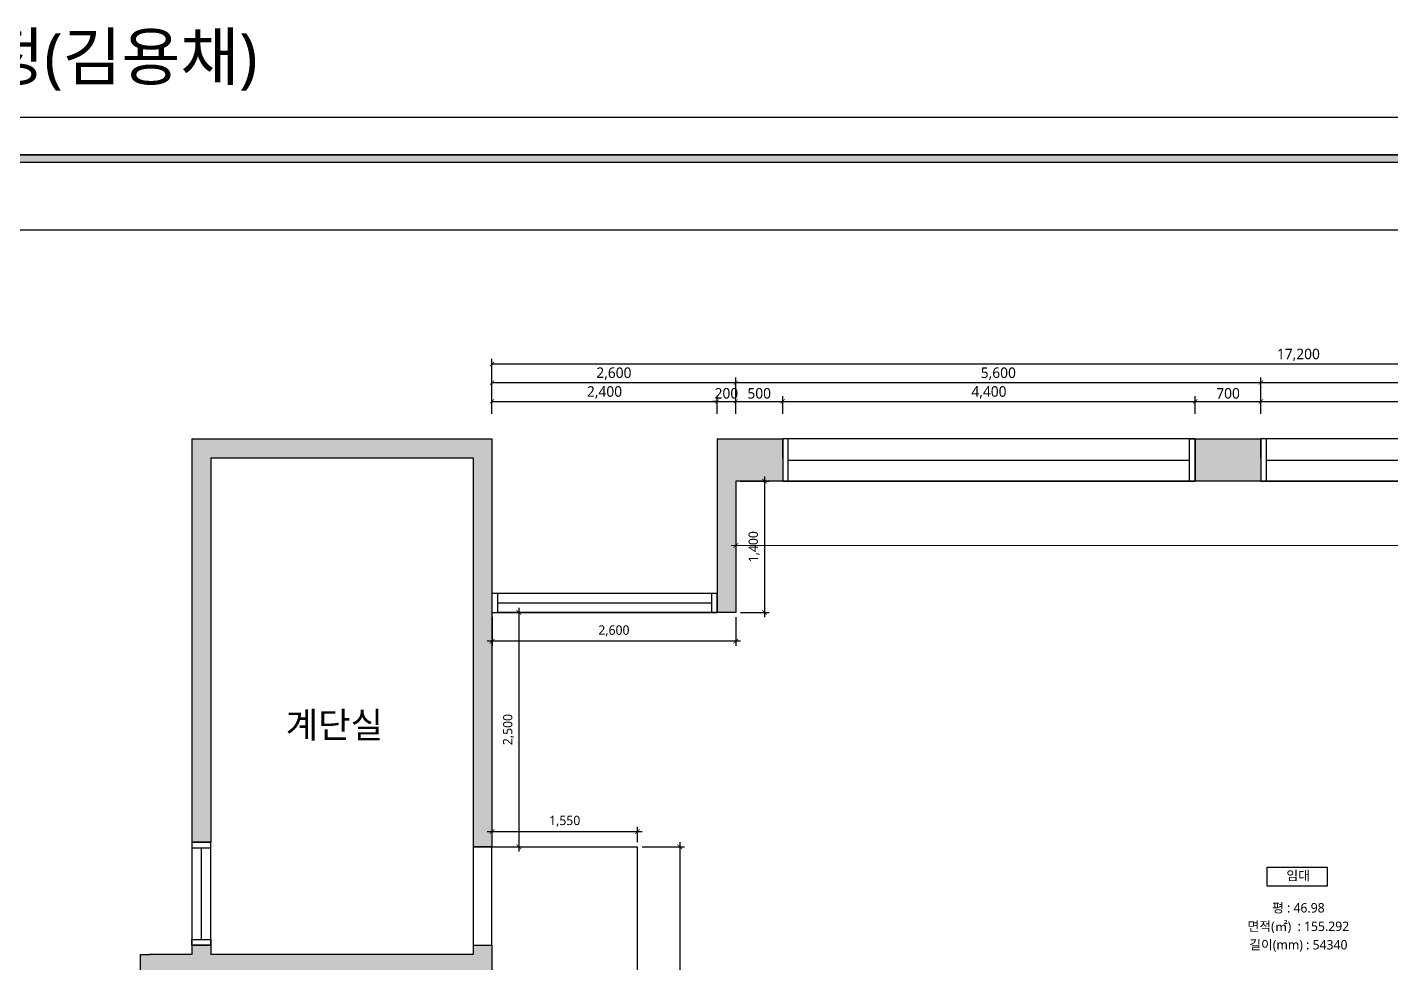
# Model space of a CAD drawing. Header units: metres. Extents: x 11578468 to 47831421, y -58341524 to -14256839.
# Drawn here: x 23900825 to 23915366, y -29057519 to -29047541 of the extents above; entities that cross this region are included whole.
import ezdxf
from ezdxf.enums import TextEntityAlignment as Align

# ---------------------------------------------------------------- set-up
doc = ezdxf.new("R2010")
doc.units = ezdxf.units.M
doc.header["$LTSCALE"] = 50
doc.header["$MEASUREMENT"] = 0
doc.linetypes.add('CEN', pattern=[62, 60, -1, 0, -1])
doc.layers.get('0').update_dxf_attribs({"linetype": 'CONTINUOUS'})
doc.layers.get('DEFPOINTS').update_dxf_attribs({"linetype": 'CONTINUOUS'})
for name, color, linetype in [('0-ELC TEXT', 7, 'CONTINUOUS'), ('3.기호.계단선', 30, 'CONTINUOUS'), ('CEN', 250, 'CEN'), ('FORM(YOURNAME)-1', 1, 'CONTINUOUS'), ('FORM(YOURNAME)-11', 1, 'CONTINUOUS'), ('TEX', 7, 'CONTINUOUS'), ('wall', 3, 'CONTINUOUS'), ('WIN', 4, 'CONTINUOUS')]:
    doc.layers.add(name, color=color, linetype=linetype)
for name, color, linetype, lineweight in [('DIM', 7, 'CONTINUOUS', 15), ('ha', 8, 'CONTINUOUS', 5), ('wall2', 3, 'CONTINUOUS', 25)]:
    doc.layers.add(name, color=color, linetype=linetype, lineweight=lineweight)
doc.styles.add('HY 울릉도 L', font='malgun.ttf')
doc.styles.add('JT1', font='malgun.ttf')
doc.styles.add('N 맑은고딕', font='malgun.ttf')
doc.styles.add('NEW 맑은고딕', font='malgun.ttf')
doc.styles.add('YOURNAME', font='malgun.ttf')
doc.styles.add('넥슨고딕', font='malgun.ttf')
doc.dimstyles.new('JJ IN 45', dxfattribs={"dimscale": 45, "dimtxt": 2.5, "dimasz": 1, "dimexe": 1.25, "dimexo": 1.5, "dimtad": 1, "dimdec": 6, "dimlunit": 6, "dimtxsty": 'N 맑은고딕', "dimblk": 'ARCHTICK', "dimcen": 2.5, "dimclrd": 256, "dimclre": 256, "dimclrt": 256, "dimadec": 0, "dimazin": 0, "dimtfac": 1, "dimtdec": 6, "dimtix": 1, "dimtmove": 0, "dimatfit": 3, "dimldrblk": 'ARCHTICK', "dimfxl": 1, "dimarcsym": 0})
doc.dimstyles.new('사본 50', dxfattribs={"dimscale": 50, "dimtxt": 2, "dimasz": 1, "dimexe": 1, "dimexo": 1, "dimgap": 1, "dimtad": 1, "dimdec": 0, "dimrnd": 0.05, "dimdsep": 46, "dimlunit": 6, "dimtxsty": 'HY 울릉도 L', "dimblk": 'ARCHTICK', "dimcen": 2.5, "dimdle": 1, "dimclrd": 133, "dimclre": 133, "dimclrt": 30, "dimadec": 0, "dimazin": 0, "dimtfac": 1, "dimtdec": 0, "dimtix": 1, "dimtmove": 2, "dimatfit": 3, "dimldrblk": 'ARCHTICK', "dimfxl": 1, "dimlwd": -1, "dimlwe": -1, "dimarcsym": 0})

# ---------------------------------------------------------------- blocks, each defined once
blk = doc.blocks.new('FORM-ELEVATION')
at = {"layer": 'FORM(YOURNAME)-11'}
h = blk.add_hatch(color=256, dxfattribs=at)
h.dxf.hatch_style = 1
h.paths.add_polyline_path([(-10309, 35708), (71691, 35708), (71691, 35508), (-10309, 35508)])
h.paths.add_polyline_path([(-10309, -21492), (71691, -21492), (71691, -21692), (-10309, -21692)])
at = {"layer": 'DEFPOINTS', "color": 158}
blk.add_lwpolyline([(-10309, -21692), (71691, -21692), (71691, 35708), (-10309, 35708)], close=True, dxfattribs=at)
at = {"layer": 'DEFPOINTS'}
blk.add_lwpolyline([(-8309, 33708), (61071, 33708), (61071, -19692), (-8309, -19692)], close=True, dxfattribs=at)
at = {"layer": 'FORM(YOURNAME)-11', "color": 250}
blk.add_lwpolyline([(-11309, -22692), (72691, -22692), (72691, 36708), (-11309, 36708)], close=True, dxfattribs=at)
at = {"layer": 'FORM(YOURNAME)-11'}
blk.add_lwpolyline([(-10309, 35708), (71691, 35708), (71691, 35508), (-10309, 35508)], close=True, dxfattribs=at)
at = {"layer": 'FORM(YOURNAME)-11', "color": 3, "style": 'YOURNAME'}
for tag, height, p in [('1', 451, (71041, -1219)), ('2', 451, (71041, -1863)), ('3', 451, (71041, -3150)), ('4', 451, (71041, -5081)), ('5', 515, (71041, -7398)), ('6', 515, (71041, -9650)), ('7', 515, (71041, -11903)), ('8', 515, (71041, -14155)), ('9', 515, (71041, -16408)), ('10', 515, (66791, -18596)), ('11', 515, (71041, -18660)), ('12', 515, (66791, -20848)), ('13', 515, (71041, -20848))]:
    blk.add_attdef(tag, text='', height=height, dxfattribs=at).set_placement(p, align=Align.MIDDLE_RIGHT)
blk = doc.blocks.new('*U357')
at = {"layer": 'WIN', "linetype": 'Continuous'}
blk.add_line((60, -25), (4340, -25), dxfattribs=at)
for points in [[(0, -250), (4400, -250), (4400, 200), (0, 200)], [(0, -250), (60, -250), (60, 200), (0, 200)], [(4400, -250), (4340, -250), (4340, 200), (4400, 200)]]:
    blk.add_lwpolyline(points, close=True, dxfattribs=at)
blk = doc.blocks.new('*U358')
at = {"layer": 'WIN', "linetype": 'Continuous'}
blk.add_line((60, -25), (7040, -25), dxfattribs=at)
for points in [[(0, -250), (7100, -250), (7100, 200), (0, 200)], [(0, -250), (60, -250), (60, 200), (0, 200)], [(7100, -250), (7040, -250), (7040, 200), (7100, 200)]]:
    blk.add_lwpolyline(points, close=True, dxfattribs=at)
blk = doc.blocks.new('*U1962')
at = {"layer": 'WIN', "linetype": 'Continuous'}
blk.add_line((60, 100), (1040, 100), dxfattribs=at)
for points in [[(0, 0), (1100, 0), (1100, 200), (0, 200)], [(0, 0), (60, 0), (60, 200), (0, 200)], [(1100, 0), (1040, 0), (1040, 200), (1100, 200)]]:
    blk.add_lwpolyline(points, close=True, dxfattribs=at)
blk = doc.blocks.new('_ArchTick')
at = {"color": 0, "linetype": 'ByBlock', "const_width": 0.15}
blk.add_lwpolyline([(-0.5, -0.5), (0.5, 0.5)], dxfattribs=at)
blk = doc.blocks.new('*D395')
at = {"layer": 'DEFPOINTS', "color": 0, "transparency": 16777216}
for p in [(23730902, -29127857), (23728502, -29128057), (23730902, -29128057)]:
    blk.add_point(p, dxfattribs=at)
at = {"layer": 'DIM', "lineweight": -2, "transparency": 16777216}
for p, q in [((23728502, -29127990), (23728502, -29127801)), ((23728502, -29127857), (23730902, -29127857)), ((23730902, -29127990), (23730902, -29127801))]:
    blk.add_line(p, q, dxfattribs=at)
at = {"layer": 'DIM', "lineweight": -2, "transparency": 16777216, "xscale": 45, "yscale": 45, "zscale": 45, "rotation": 180}
blk.add_blockref('_ArchTick', (23728502, -29127857), dxfattribs=at)
at = {"layer": 'DIM', "lineweight": -2, "transparency": 16777216, "xscale": 45, "yscale": 45, "zscale": 45}
blk.add_blockref('_ArchTick', (23730902, -29127857), dxfattribs=at)
at = {"layer": 'DIM', "transparency": 16777216, "insert": (23729702, -29127761), "char_height": 112.5, "attachment_point": 5, "style": 'N 맑은고딕'}
blk.add_mtext('2,400', dxfattribs=at)
blk = doc.blocks.new('*D396')
at = {"layer": 'DEFPOINTS', "color": 0, "transparency": 16777216}
for p in [(23731102, -29127857), (23730902, -29128057), (23731102, -29128027)]:
    blk.add_point(p, dxfattribs=at)
at = {"layer": 'DIM', "lineweight": -2, "transparency": 16777216}
for p, q in [((23730902, -29127857), (23730857, -29127857)), ((23730902, -29127990), (23730902, -29127801)), ((23730902, -29127857), (23731102, -29127857)), ((23731102, -29127960), (23731102, -29127801)), ((23731102, -29127857), (23731147, -29127857))]:
    blk.add_line(p, q, dxfattribs=at)
at = {"layer": 'DIM', "lineweight": -2, "transparency": 16777216, "xscale": 45, "yscale": 45, "zscale": 45}
blk.add_blockref('_ArchTick', (23730902, -29127857), dxfattribs=at)
at = {"layer": 'DIM', "lineweight": -2, "transparency": 16777216, "xscale": 45, "yscale": 45, "zscale": 45, "rotation": 180}
blk.add_blockref('_ArchTick', (23731102, -29127857), dxfattribs=at)
at = {"layer": 'DIM', "transparency": 16777216, "insert": (23731002, -29127771), "char_height": 112.5, "attachment_point": 5, "style": 'N 맑은고딕'}
blk.add_mtext('200', dxfattribs=at)
blk = doc.blocks.new('*D397')
at = {"layer": 'DEFPOINTS', "color": 0, "transparency": 16777216}
for p in [(23731602, -29127857), (23731102, -29128027), (23731602, -29128057)]:
    blk.add_point(p, dxfattribs=at)
at = {"layer": 'DIM', "lineweight": -2, "transparency": 16777216}
for p, q in [((23731102, -29127960), (23731102, -29127801)), ((23731102, -29127857), (23731602, -29127857)), ((23731602, -29127990), (23731602, -29127801))]:
    blk.add_line(p, q, dxfattribs=at)
at = {"layer": 'DIM', "lineweight": -2, "transparency": 16777216, "xscale": 45, "yscale": 45, "zscale": 45, "rotation": 180}
blk.add_blockref('_ArchTick', (23731102, -29127857), dxfattribs=at)
at = {"layer": 'DIM', "lineweight": -2, "transparency": 16777216, "xscale": 45, "yscale": 45, "zscale": 45}
blk.add_blockref('_ArchTick', (23731602, -29127857), dxfattribs=at)
at = {"layer": 'DIM', "transparency": 16777216, "insert": (23731352, -29127771), "char_height": 112.5, "attachment_point": 5, "style": 'N 맑은고딕'}
blk.add_mtext('500', dxfattribs=at)
blk = doc.blocks.new('*D398')
at = {"layer": 'DEFPOINTS', "color": 0, "transparency": 16777216}
for p in [(23736002, -29127857), (23731602, -29128057), (23736002, -29128057)]:
    blk.add_point(p, dxfattribs=at)
at = {"layer": 'DIM', "lineweight": -2, "transparency": 16777216}
for p, q in [((23731602, -29127990), (23731602, -29127801)), ((23731602, -29127857), (23736002, -29127857)), ((23736002, -29127990), (23736002, -29127801))]:
    blk.add_line(p, q, dxfattribs=at)
at = {"layer": 'DIM', "lineweight": -2, "transparency": 16777216, "xscale": 45, "yscale": 45, "zscale": 45, "rotation": 180}
blk.add_blockref('_ArchTick', (23731602, -29127857), dxfattribs=at)
at = {"layer": 'DIM', "lineweight": -2, "transparency": 16777216, "xscale": 45, "yscale": 45, "zscale": 45}
blk.add_blockref('_ArchTick', (23736002, -29127857), dxfattribs=at)
at = {"layer": 'DIM', "transparency": 16777216, "insert": (23733802, -29127761), "char_height": 112.5, "attachment_point": 5, "style": 'N 맑은고딕'}
blk.add_mtext('4,400', dxfattribs=at)
blk = doc.blocks.new('*D399')
at = {"layer": 'DEFPOINTS', "color": 0, "transparency": 16777216}
for p in [(23736702, -29127857), (23736002, -29128057), (23736702, -29128057)]:
    blk.add_point(p, dxfattribs=at)
at = {"layer": 'DIM', "lineweight": -2, "transparency": 16777216}
for p, q in [((23736002, -29127990), (23736002, -29127801)), ((23736002, -29127857), (23736702, -29127857)), ((23736702, -29127990), (23736702, -29127801))]:
    blk.add_line(p, q, dxfattribs=at)
at = {"layer": 'DIM', "lineweight": -2, "transparency": 16777216, "xscale": 45, "yscale": 45, "zscale": 45, "rotation": 180}
blk.add_blockref('_ArchTick', (23736002, -29127857), dxfattribs=at)
at = {"layer": 'DIM', "lineweight": -2, "transparency": 16777216, "xscale": 45, "yscale": 45, "zscale": 45}
blk.add_blockref('_ArchTick', (23736702, -29127857), dxfattribs=at)
at = {"layer": 'DIM', "transparency": 16777216, "insert": (23736352, -29127771), "char_height": 112.5, "attachment_point": 5, "style": 'N 맑은고딕'}
blk.add_mtext('700', dxfattribs=at)
blk = doc.blocks.new('*D400')
at = {"layer": 'DEFPOINTS', "color": 0, "transparency": 16777216}
for p in [(23743802, -29127857), (23736702, -29128057), (23743802, -29128057)]:
    blk.add_point(p, dxfattribs=at)
at = {"layer": 'DIM', "lineweight": -2, "transparency": 16777216}
for p, q in [((23736702, -29127990), (23736702, -29127801)), ((23736702, -29127857), (23743802, -29127857)), ((23743802, -29127990), (23743802, -29127801))]:
    blk.add_line(p, q, dxfattribs=at)
at = {"layer": 'DIM', "lineweight": -2, "transparency": 16777216, "xscale": 45, "yscale": 45, "zscale": 45, "rotation": 180}
blk.add_blockref('_ArchTick', (23736702, -29127857), dxfattribs=at)
at = {"layer": 'DIM', "lineweight": -2, "transparency": 16777216, "xscale": 45, "yscale": 45, "zscale": 45}
blk.add_blockref('_ArchTick', (23743802, -29127857), dxfattribs=at)
at = {"layer": 'DIM', "transparency": 16777216, "insert": (23740252, -29127761), "char_height": 112.5, "attachment_point": 5, "style": 'N 맑은고딕'}
blk.add_mtext('7,100', dxfattribs=at)
blk = doc.blocks.new('*D403')
at = {"layer": 'DEFPOINTS', "color": 0, "transparency": 16777216}
for p in [(23736702, -29127657), (23736702, -29128057), (23745702, -29128057)]:
    blk.add_point(p, dxfattribs=at)
at = {"layer": 'DIM', "lineweight": -2, "transparency": 16777216}
for p, q in [((23736702, -29127990), (23736702, -29127601)), ((23745702, -29127990), (23745702, -29127601)), ((23745702, -29127657), (23736702, -29127657))]:
    blk.add_line(p, q, dxfattribs=at)
at = {"layer": 'DIM', "lineweight": -2, "transparency": 16777216, "xscale": 45, "yscale": 45, "zscale": 45, "rotation": 180}
blk.add_blockref('_ArchTick', (23736702, -29127657), dxfattribs=at)
at = {"layer": 'DIM', "lineweight": -2, "transparency": 16777216, "xscale": 45, "yscale": 45, "zscale": 45}
blk.add_blockref('_ArchTick', (23745702, -29127657), dxfattribs=at)
at = {"layer": 'DIM', "transparency": 16777216, "insert": (23741202, -29127561), "char_height": 112.5, "attachment_point": 5, "style": 'N 맑은고딕'}
blk.add_mtext('9,000', dxfattribs=at)
blk = doc.blocks.new('*D404')
at = {"layer": 'DEFPOINTS', "color": 0, "transparency": 16777216}
for p in [(23731102, -29127657), (23731102, -29128057), (23736702, -29128057)]:
    blk.add_point(p, dxfattribs=at)
at = {"layer": 'DIM', "lineweight": -2, "transparency": 16777216}
for p, q in [((23731102, -29127990), (23731102, -29127601)), ((23736702, -29127990), (23736702, -29127601)), ((23736702, -29127657), (23731102, -29127657))]:
    blk.add_line(p, q, dxfattribs=at)
at = {"layer": 'DIM', "lineweight": -2, "transparency": 16777216, "xscale": 45, "yscale": 45, "zscale": 45, "rotation": 180}
blk.add_blockref('_ArchTick', (23731102, -29127657), dxfattribs=at)
at = {"layer": 'DIM', "lineweight": -2, "transparency": 16777216, "xscale": 45, "yscale": 45, "zscale": 45}
blk.add_blockref('_ArchTick', (23736702, -29127657), dxfattribs=at)
at = {"layer": 'DIM', "transparency": 16777216, "insert": (23733902, -29127561), "char_height": 112.5, "attachment_point": 5, "style": 'N 맑은고딕'}
blk.add_mtext('5,600', dxfattribs=at)
blk = doc.blocks.new('*D405')
at = {"layer": 'DEFPOINTS', "color": 0, "transparency": 16777216}
for p in [(23728502, -29127657), (23728502, -29128057), (23731102, -29128057)]:
    blk.add_point(p, dxfattribs=at)
at = {"layer": 'DIM', "lineweight": -2, "transparency": 16777216}
for p, q in [((23728502, -29127990), (23728502, -29127601)), ((23731102, -29127990), (23731102, -29127601)), ((23731102, -29127657), (23728502, -29127657))]:
    blk.add_line(p, q, dxfattribs=at)
at = {"layer": 'DIM', "lineweight": -2, "transparency": 16777216, "xscale": 45, "yscale": 45, "zscale": 45, "rotation": 180}
blk.add_blockref('_ArchTick', (23728502, -29127657), dxfattribs=at)
at = {"layer": 'DIM', "lineweight": -2, "transparency": 16777216, "xscale": 45, "yscale": 45, "zscale": 45}
blk.add_blockref('_ArchTick', (23731102, -29127657), dxfattribs=at)
at = {"layer": 'DIM', "transparency": 16777216, "insert": (23729802, -29127561), "char_height": 112.5, "attachment_point": 5, "style": 'N 맑은고딕'}
blk.add_mtext('2,600', dxfattribs=at)
blk = doc.blocks.new('*D406')
at = {"layer": 'DEFPOINTS', "color": 0, "transparency": 16777216}
for p in [(23745702, -29127457), (23728502, -29128057), (23745702, -29128057)]:
    blk.add_point(p, dxfattribs=at)
at = {"layer": 'DIM', "lineweight": -2, "transparency": 16777216}
for p, q in [((23728502, -29127990), (23728502, -29127401)), ((23728502, -29127457), (23745702, -29127457)), ((23745702, -29127990), (23745702, -29127401))]:
    blk.add_line(p, q, dxfattribs=at)
at = {"layer": 'DIM', "lineweight": -2, "transparency": 16777216, "xscale": 45, "yscale": 45, "zscale": 45, "rotation": 180}
blk.add_blockref('_ArchTick', (23728502, -29127457), dxfattribs=at)
at = {"layer": 'DIM', "lineweight": -2, "transparency": 16777216, "xscale": 45, "yscale": 45, "zscale": 45}
blk.add_blockref('_ArchTick', (23745702, -29127457), dxfattribs=at)
at = {"layer": 'DIM', "transparency": 16777216, "insert": (23737102, -29127361), "char_height": 112.5, "attachment_point": 5, "style": 'N 맑은고딕'}
blk.add_mtext('17,200', dxfattribs=at)
blk = doc.blocks.new('*D2923')
at = {"layer": 'DEFPOINTS', "color": 0}
for p in [(23908381, -29052382), (23922981, -29052382), (23922981, -29053068)]:
    blk.add_point(p, dxfattribs=at)
at = {"layer": 'DIM', "color": 133, "ltscale": 10}
for p, q in [((23908381, -29052432), (23908381, -29053118)), ((23922981, -29052432), (23922981, -29053118)), ((23908331, -29053068), (23923031, -29053068))]:
    blk.add_line(p, q, dxfattribs=at)
at = {"layer": 'DIM', "color": 133, "xscale": 50, "yscale": 50, "zscale": 50, "rotation": 180}
blk.add_blockref('_ArchTick', (23908381, -29053068), dxfattribs=at)
at = {"layer": 'DIM', "color": 133, "xscale": 50, "yscale": 50, "zscale": 50}
blk.add_blockref('_ArchTick', (23922981, -29053068), dxfattribs=at)
at = {"layer": 'DIM', "color": 30, "ltscale": 10, "insert": (23915681, -29052958), "char_height": 100, "attachment_point": 5, "style": 'HY 울릉도 L'}
blk.add_mtext('14,600', dxfattribs=at)
blk = doc.blocks.new('*D2924')
at = {"layer": 'DEFPOINTS', "color": 0}
for p in [(23908381, -29052382), (23908381, -29053782), (23908686, -29053782)]:
    blk.add_point(p, dxfattribs=at)
at = {"layer": 'wall', "color": 133, "ltscale": 10}
for p, q in [((23908431, -29052382), (23908736, -29052382)), ((23908686, -29052332), (23908686, -29053832)), ((23908431, -29053782), (23908736, -29053782))]:
    blk.add_line(p, q, dxfattribs=at)
at = {"layer": 'wall', "color": 133, "xscale": 50, "yscale": 50, "zscale": 50}
for p, rotation in [((23908686, -29052382), 90), ((23908686, -29053782), 270)]:
    blk.add_blockref('_ArchTick', p, dxfattribs=dict(at, rotation=rotation))
at = {"layer": 'wall', "color": 30, "ltscale": 10, "insert": (23908576, -29053082), "char_height": 100, "attachment_point": 5, "rotation": 90, "style": 'HY 울릉도 L'}
blk.add_mtext('1,400', dxfattribs=at)
blk = doc.blocks.new('*D2925')
at = {"layer": 'DEFPOINTS', "color": 0}
for p in [(23905781, -29053782), (23908381, -29053782), (23905781, -29054090)]:
    blk.add_point(p, dxfattribs=at)
at = {"layer": 'wall', "color": 133, "ltscale": 10}
for p, q in [((23905781, -29053832), (23905781, -29054140)), ((23908381, -29053832), (23908381, -29054140)), ((23908431, -29054090), (23905731, -29054090))]:
    blk.add_line(p, q, dxfattribs=at)
at = {"layer": 'wall', "color": 133, "xscale": 50, "yscale": 50, "zscale": 50, "rotation": 180}
blk.add_blockref('_ArchTick', (23905781, -29054090), dxfattribs=at)
at = {"layer": 'wall', "color": 133, "xscale": 50, "yscale": 50, "zscale": 50}
blk.add_blockref('_ArchTick', (23908381, -29054090), dxfattribs=at)
at = {"layer": 'wall', "color": 30, "ltscale": 10, "insert": (23907081, -29053980), "char_height": 100, "attachment_point": 5, "style": 'HY 울릉도 L'}
blk.add_mtext('2,600', dxfattribs=at)
blk = doc.blocks.new('*D2926')
at = {"layer": 'DEFPOINTS', "color": 0}
for p in [(23905781, -29053782), (23905781, -29056282), (23906067, -29056282)]:
    blk.add_point(p, dxfattribs=at)
at = {"layer": 'wall', "color": 133, "ltscale": 10}
for p, q in [((23906067, -29053732), (23906067, -29056332)), ((23905831, -29053782), (23906117, -29053782)), ((23905831, -29056282), (23906117, -29056282))]:
    blk.add_line(p, q, dxfattribs=at)
at = {"layer": 'wall', "color": 133, "xscale": 50, "yscale": 50, "zscale": 50}
for p, rotation in [((23906067, -29053782), 90), ((23906067, -29056282), 270)]:
    blk.add_blockref('_ArchTick', p, dxfattribs=dict(at, rotation=rotation))
at = {"layer": 'wall', "color": 30, "ltscale": 10, "insert": (23905957, -29055032), "char_height": 100, "attachment_point": 5, "rotation": 90, "style": 'HY 울릉도 L'}
blk.add_mtext('2,500', dxfattribs=at)
blk = doc.blocks.new('*D2927')
at = {"layer": 'DEFPOINTS', "color": 0}
for p in [(23907331, -29056120), (23905781, -29056282), (23907331, -29056282)]:
    blk.add_point(p, dxfattribs=at)
at = {"layer": 'wall', "color": 133, "ltscale": 10}
for p, q in [((23905781, -29056232), (23905781, -29056070)), ((23907331, -29056232), (23907331, -29056070)), ((23905731, -29056120), (23907381, -29056120))]:
    blk.add_line(p, q, dxfattribs=at)
at = {"layer": 'wall', "color": 133, "xscale": 50, "yscale": 50, "zscale": 50, "rotation": 180}
blk.add_blockref('_ArchTick', (23905781, -29056120), dxfattribs=at)
at = {"layer": 'wall', "color": 133, "xscale": 50, "yscale": 50, "zscale": 50}
blk.add_blockref('_ArchTick', (23907331, -29056120), dxfattribs=at)
at = {"layer": 'wall', "color": 30, "ltscale": 10, "insert": (23906556, -29056010), "char_height": 100, "attachment_point": 5, "style": 'HY 울릉도 L'}
blk.add_mtext('1,550', dxfattribs=at)
blk = doc.blocks.new('*D2928')
at = {"layer": 'DEFPOINTS', "color": 0}
for p in [(23907331, -29056282), (23907331, -29062132), (23907783, -29062132)]:
    blk.add_point(p, dxfattribs=at)
at = {"layer": 'wall', "color": 133, "ltscale": 10}
for p, q in [((23907783, -29056232), (23907783, -29062182)), ((23907381, -29056282), (23907833, -29056282)), ((23907381, -29062132), (23907833, -29062132))]:
    blk.add_line(p, q, dxfattribs=at)
at = {"layer": 'wall', "color": 133, "xscale": 50, "yscale": 50, "zscale": 50}
for p, rotation in [((23907783, -29056282), 90), ((23907783, -29062132), 270)]:
    blk.add_blockref('_ArchTick', p, dxfattribs=dict(at, rotation=rotation))
at = {"layer": 'wall', "color": 30, "ltscale": 10, "insert": (23907673, -29059207), "char_height": 100, "attachment_point": 5, "rotation": 90, "style": 'HY 울릉도 L'}
blk.add_mtext('5,850', dxfattribs=at)
blk = doc.blocks.new('sdagdgds')
at = {"layer": 'ha', "transparency": 33554687}
h = blk.add_hatch(color=256, dxfattribs=at)
h.dxf.hatch_style = 1
h.paths.add_polyline_path([(23725502, -29128457), (23728302, -29128457), (23728302, -29132607), (23728502, -29132607), (23728502, -29128257), (23728302, -29128257), (23725302, -29128257), (23725302, -29132557), (23725502, -29132557)])
h.paths.add_polyline_path([(23728502, -29133657), (23728302, -29133657), (23728302, -29133757), (23725502, -29133757), (23725502, -29133657), (23725302, -29133657), (23725302, -29133757), (23724848.0976572, -29133757), (23724752, -29133757), (23724752, -29136507), (23725152, -29136507), (23725152, -29137657), (23725352, -29137657), (23725352, -29137507), (23727752, -29137507), (23727952, -29137507), (23727952, -29137307), (23725352, -29137307), (23725352, -29136507), (23727052, -29136507), (23727052, -29136707), (23727252, -29136707), (23727252, -29136507), (23727252, -29135757), (23727252, -29135707), (23727052, -29135707), (23727052, -29135757), (23727052, -29136307), (23725352, -29136307), (23724952, -29136307), (23724952, -29133957), (23727052, -29133957), (23727052, -29134507), (23727252, -29134507), (23727252, -29133957), (23728502, -29133957)])
h.paths.add_polyline_path([(23727952, -29138607), (23727752, -29138607), (23727752, -29139637), (23725352, -29139637), (23725352, -29139457), (23725152, -29139457), (23725152, -29140057), (23725352, -29140057), (23725352, -29139837), (23727752, -29139837), (23727752, -29139907), (23727952, -29139907), (23727952, -29139837)])
h.paths.add_polyline_path([(23727952, -29141007), (23727752, -29141007), (23727752, -29142007), (23725352, -29142007), (23725352, -29141857), (23725152, -29141857), (23725152, -29144557), (23725652, -29144557), (23725652, -29144657), (23729552, -29144657), (23729552, -29144457), (23725852, -29144457), (23725852, -29144357), (23725352, -29144357), (23725352, -29142207), (23727952, -29142207)])
h.paths.add_polyline_path([(23731552, -29144307), (23730852, -29144307), (23730852, -29144457), (23730732, -29144457), (23730732, -29144657), (23732052, -29144657), (23732052, -29144457), (23731552, -29144457)])
h.paths.add_polyline_path([(23739502, -29144457), (23736702, -29144457), (23736702, -29144307), (23736002, -29144307), (23736002, -29144457), (23733202, -29144457), (23733202, -29144657), (23739502, -29144657)])
h.paths.add_polyline_path([(23745902, -29143307), (23745702, -29143307), (23745702, -29144457), (23744702, -29144457), (23744702, -29144307), (23744002, -29144307), (23744002, -29144457), (23743102, -29144457), (23743102, -29144657), (23745902, -29144657)])
h.paths.add_polyline_path([(23745902, -29133157), (23745702, -29133157), (23745702, -29139657), (23745902, -29139657)])
h.paths.add_polyline_path([(23745902, -29140857), (23745702, -29140857), (23745702, -29142157), (23745902, -29142157)])
h.paths.add_polyline_path([(23744602, -29136307), (23743902, -29136307), (23743902, -29136657), (23744602, -29136657)])
h.paths.add_polyline_path([(23736702, -29136307), (23736002, -29136307), (23736002, -29136657), (23736702, -29136657)])
h.paths.add_polyline_path([(23731602, -29136307), (23730902, -29136307), (23730902, -29136657), (23731602, -29136657)])
h.paths.add_polyline_path([(23745902, -29130707), (23745702, -29130707), (23745702, -29131957), (23745902, -29131957)])
h.paths.add_polyline_path([(23745902, -29128257), (23743802, -29128257), (23743802, -29128457), (23743802, -29128707), (23744502, -29128707), (23744502, -29128457), (23745702, -29128457), (23745702, -29129607), (23745902, -29129607)])
h.paths.add_polyline_path([(23731602, -29128457), (23731602, -29128257), (23730902, -29128257), (23730902, -29130107), (23731102, -29130107), (23731102, -29128707), (23731602, -29128707)])
h.paths.add_polyline_path([(23736702, -29128257), (23736002, -29128257), (23736002, -29128457), (23736002, -29128707), (23736702, -29128707), (23736702, -29128457)])
at = {"layer": 'CEN'}
blk.add_lwpolyline([(23728302, -29133657), (23728502, -29133657), (23728502, -29132607), (23728302, -29132607)], close=True, dxfattribs=at)
at = {"layer": 'wall'}
for p, q in [((23725302, -29128257), (23728502, -29128257)), ((23725302, -29128257), (23725302, -29132557)), ((23728302, -29128257), (23728502, -29128257)), ((23728502, -29128257), (23728502, -29132607)), ((23730902, -29128257), (23731602, -29128257)), ((23730902, -29128257), (23730902, -29130107)), ((23731602, -29128457), (23731602, -29128257)), ((23736002, -29128257), (23736702, -29128257)), ((23736002, -29128457), (23736002, -29128257)), ((23736702, -29128457), (23736702, -29128257)), ((23725502, -29128457), (23728302, -29128457)), ((23725502, -29128457), (23725502, -29132557)), ((23728302, -29128457), (23728302, -29132607)), ((23731602, -29128457), (23731602, -29128707)), ((23736002, -29128707), (23736002, -29128457)), ((23736702, -29128457), (23736702, -29128707)), ((23731102, -29128707), (23731102, -29130107)), ((23731602, -29128707), (23731102, -29128707)), ((23736702, -29128707), (23736002, -29128707)), ((23725302, -29132557), (23725502, -29132557)), ((23728302, -29132607), (23728502, -29132607)), ((23725302, -29133657), (23725302, -29133757)), ((23725302, -29133657), (23725502, -29133657)), ((23725502, -29133657), (23725502, -29133757)), ((23728302, -29133657), (23728302, -29133757)), ((23728302, -29133657), (23728502, -29133657)), ((23728502, -29133657), (23728502, -29133957)), ((23724752, -29136507), (23724752, -29133757)), ((23724752, -29133757), (23724848.0976572, -29133757)), ((23725302, -29133757), (23724848.0976572, -29133757)), ((23728302, -29133757), (23725502, -29133757))]:
    blk.add_line(p, q, dxfattribs=at)
at = {"layer": 'WIN', "linetype": 'Continuous'}
for p, q in [((23728562, -29129907), (23728562, -29130107)), ((23730842, -29129907), (23730842, -29130107)), ((23728562, -29130007), (23730842, -29130007))]:
    blk.add_line(p, q, dxfattribs=at)
blk.add_lwpolyline([(23730902, -29129907), (23728502, -29129907), (23728502, -29130107), (23730902, -29130107)], close=True, dxfattribs=at)
for name, p in [('*U357', (23731602, -29128457)), ('*U358', (23736702, -29128457))]:
    blk.add_blockref(name, p, dxfattribs=at)
at = {"layer": 'WIN', "linetype": 'Continuous', "rotation": 270}
blk.add_blockref('*U1962', (23725302, -29132557), dxfattribs=at)
at = {"layer": 'wall2', "insert": (23726301.8155433, -29131169.0249183), "char_height": 275.88175264, "attachment_point": 1, "style": 'NEW 맑은고딕'}
blk.add_mtext_dynamic_manual_height_columns('계단실', width=3673.452008802, gutter_width=1379.4087632, heights=[0], dxfattribs=at)
at = {"layer": 'DIM'}
for base, p1, p2, picture, middle in [((23745702, -29127457), (23728502, -29128057), (23745702, -29128057), '*D406', (23737102, -29127361.0081521794)), ((23728502, -29127657), (23731102, -29128057), (23728502, -29128057), '*D405', (23729802, -29127561.3138586991)), ((23731102, -29127657), (23736702, -29128057), (23731102, -29128057), '*D404', (23733902, -29127561.3138586991)), ((23736702, -29127657), (23745702, -29128057), (23736702, -29128057), '*D403', (23741202, -29127561.3138586991)), ((23730902, -29127857), (23728502, -29128057), (23730902, -29128057), '*D395', (23729702, -29127761.3138586991)), ((23731102, -29127857), (23730902, -29128057), (23731102, -29128027.1003937), '*D396', (23731002, -29127770.7525476)), ((23731602, -29127857), (23731102, -29128027.1003937), (23731602, -29128057), '*D397', (23731352, -29127770.7525476)), ((23736002, -29127857), (23731602, -29128057), (23736002, -29128057), '*D398', (23733802, -29127761.3138586991)), ((23736702, -29127857), (23736002, -29128057), (23736702, -29128057), '*D399', (23736352, -29127770.7525475509)), ((23743802, -29127857), (23736702, -29128057), (23743802, -29128057), '*D400', (23740252, -29127761.0081521794))]:
    dim = blk.add_linear_dim(base=base, p1=p1, p2=p2, dimstyle='JJ IN 45', dxfattribs=at)
    dim.commit()
    dim.dimension.update_dxf_attribs({"geometry": picture, "text_midpoint": middle})

msp = doc.modelspace()

# ---------------------------------------------------------------- linework, layer by layer
at = {"layer": '0-ELC TEXT'}
msp.add_lwpolyline([(23914049.2, -29056499), (23914687.8, -29056499), (23914687.8, -29056701.5), (23914049.2, -29056701.5)], close=True, dxfattribs=at)
at = {"layer": 'wall', "ltscale": 10}
msp.add_lwpolyline([(23905780.8, -29053782), (23905780.8, -29056282), (23907330.8, -29056282), (23907330.8, -29062132), (23922980.8, -29062132), (23922980.8, -29052132), (23921780.8, -29052132), (23921780.8, -29052382), (23908380.8, -29052382), (23908380.8, -29053782), (23905840.8, -29053782)], dxfattribs=at)

# ---------------------------------------------------------------- block references
at = {"layer": '3.기호.계단선'}
msp.add_blockref('sdagdgds', (177278.8, 76325), dxfattribs=at)
at = {"layer": 'FORM(YOURNAME)-1', "xscale": 0.4, "yscale": 0.4, "zscale": 0.4}
msp.add_blockref('FORM-ELEVATION', (23902253.2, -29063185.2), dxfattribs=at)

# ---------------------------------------------------------------- texts
at = {"layer": 'TEX', "style": 'JT1'}
msp.add_text('9/9 수정(김용채)', height=500, dxfattribs=at).set_placement((23898595.7, -29048105.1))
at = {"layer": 'wall', "color": 7, "ltscale": 10, "style": '넥슨고딕'}
msp.add_text('평 : 46.98', height=100, dxfattribs=at).set_placement((23914380.8, -29056932), align=Align.MIDDLE)
at = {"layer": 'wall', "ltscale": 10, "style": '넥슨고딕'}
for s, p in [('면적(㎡)  : 155.292', (23914380.8, -29057132)), ('길이(mm) : 54340', (23914380.8, -29057332))]:
    msp.add_text(s, height=100, dxfattribs=at).set_placement(p, align=Align.MIDDLE)
at = {"layer": 'wall', "ltscale": 10, "insert": (23914252.9, -29056538.9), "char_height": 100, "attachment_point": 1, "style": '넥슨고딕'}
msp.add_mtext_dynamic_manual_height_columns('임대', width=532.558, gutter_width=500, heights=[0], dxfattribs=at)

# ---------------------------------------------------------------- dimensions: what is measured, and where the dimension line sits
at = {"layer": 'DIM', "ltscale": 10}
dim = msp.add_linear_dim(base=(23922980.8, -29053068), p1=(23908380.8, -29052382), p2=(23922980.8, -29052382), dimstyle='사본 50', dxfattribs=at)
dim.commit()
dim.dimension.update_dxf_attribs({"geometry": '*D2923', "text_midpoint": (23915680.8, -29052957.6)})
at = {"layer": 'wall', "ltscale": 10}
for base, p1, p2, picture, middle in [((23908686.1, -29053782), (23908380.8, -29052382), (23908380.8, -29053782), '*D2924', (23908575.8, -29053082)), ((23906066.8, -29056282), (23905780.8, -29053782), (23905780.8, -29056282), '*D2926', (23905956.8, -29055032)), ((23907783, -29062132), (23907330.8, -29056282), (23907330.8, -29062132), '*D2928', (23907673, -29059207))]:
    dim = msp.add_linear_dim(base=base, p1=p1, p2=p2, angle=90, dimstyle='사본 50', dxfattribs=at)
    dim.commit()
    dim.dimension.update_dxf_attribs({"geometry": picture, "text_midpoint": middle})
for base, p1, p2, picture, middle in [((23905780.8, -29054089.6), (23908380.8, -29053782), (23905780.8, -29053782), '*D2925', (23907080.8, -29053979.6)), ((23907330.8, -29056120.5), (23905780.8, -29056282), (23907330.8, -29056282), '*D2927', (23906555.8, -29056010.1))]:
    dim = msp.add_linear_dim(base=base, p1=p1, p2=p2, dimstyle='사본 50', dxfattribs=at)
    dim.commit()
    dim.dimension.update_dxf_attribs({"geometry": picture, "text_midpoint": middle})

doc.saveas('drawing.dxf')
